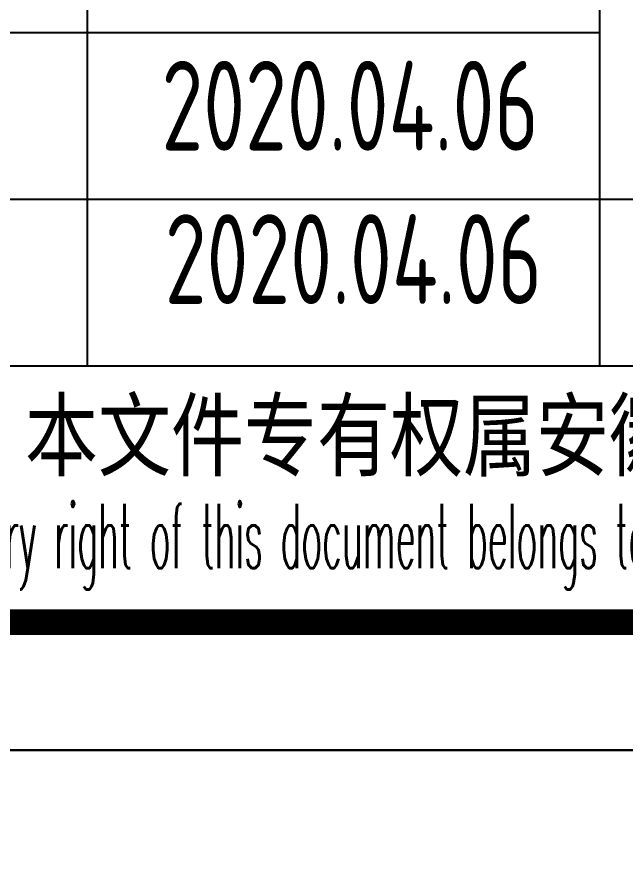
# Model space of a CAD drawing. Extents: x 4941602 to 7068445, y -422737 to 2032183.
# Drawn here: x 4947328 to 4949704, y -279812 to -276477 of the extents above; entities that cross this region are included whole.
import ezdxf
from ezdxf.enums import TextEntityAlignment as Align

# ---------------------------------------------------------------- set-up
doc = ezdxf.new("R2010")
doc.units = 0
doc.header["$LTSCALE"] = 1000
doc.header["$MEASUREMENT"] = 0
doc.layers.get('0').update_dxf_attribs({"linetype": 'CONTINUOUS'})
doc.layers.add('PUB_TITLE', color=4, linetype='CONTINUOUS')
doc.layers.add('TH_TITLE', color=7, linetype='CONTINUOUS')
doc.styles.add('AHD_TQ', font='sceie.shx', dxfattribs={"bigfont": 'sceic.shx'})
doc.styles.add('ECEC_TQ', font='txt_l.shx', dxfattribs={"bigfont": 'hztxt_l.shx'})
doc.styles.add('sceie', font='SCEIE', dxfattribs={"width": 0.75, "bigfont": 'SCEIC'})

msp = doc.modelspace()

# ---------------------------------------------------------------- linework, layer by layer
for p, q in [((4947602.1, -277837.3), (4947602.1, -274587.3)), ((4947602.1, -277837.3), (4947602.1, -274587.3)), ((4949602.1, -277837.3), (4949602.1, -274587.3)), ((4944102.1, -276537.3), (4949602.1, -276537.3)), ((4944102.1, -277187.3), (4949602.1, -277187.3)), ((4949602.1, -277187.3), (4962102.1, -277187.3)), ((4944102.1, -277837.3), (4962102.1, -277837.3)), ((4944102.1, -278837.3), (4962102.1, -278837.3))]:
    msp.add_line(p, q)
at = {"layer": 'PUB_TITLE'}
msp.add_lwpolyline([(4941602.1, -279337.3), (4962602.1, -279337.3), (4962602.1, -249637.3), (4941602.1, -249637.3)], close=True, dxfattribs=at)
at = {"layer": 'PUB_TITLE', "const_width": 100}
msp.add_lwpolyline([(4944102.1, -278837.3), (4962102.1, -278837.3), (4962102.1, -250137.3), (4944102.1, -250137.3)], close=True, dxfattribs=at)
at = {"layer": 'TH_TITLE'}
msp.add_lwpolyline([(4941607.2, -321337.3), (5001007.2, -321337.3), (5001007.2, -279337.3), (4941607.2, -279337.3)], close=True, dxfattribs=at)

# ---------------------------------------------------------------- texts
at = {"style": 'AHD_TQ'}
msp.add_text('本文件专有权属安徽华东化工医药工程有限责任公司所有,未经许可不得复制或转让给第三方', height=300, dxfattribs=at).set_placement((4953102.1, -278137.3), align=Align.MIDDLE)
at = {"style": 'ECEC_TQ', "width": 0.4}
msp.add_text('The proprietary right of this document belongs to Anhui Huadong Chemical And Medical Engineering  Co.,Ltd.  and any replication or transfer to the 3rd. side is forbidden without its permission. ', height=250, dxfattribs=at).set_placement((4953102.1, -278537.3), align=Align.MIDDLE)
at = {"style": 'sceie', "width": 0.8}
for p in [(4948627.5, -276821.9), (4948640.5, -277420.5)]:
    msp.add_attdef('2020.04.06', text='200320-02-040', height=350, dxfattribs=at).set_placement(p, align=Align.MIDDLE)

doc.saveas('drawing.dxf')
